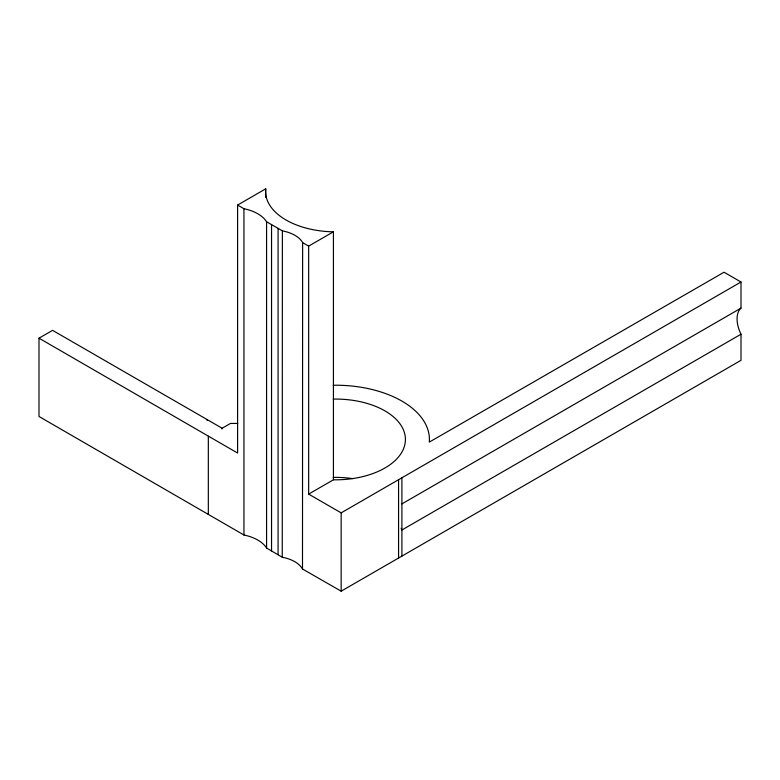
<?xml version="1.0" encoding="UTF-8"?>
<svg xmlns="http://www.w3.org/2000/svg" width="780" height="780" viewBox="0 0 780 780"><rect width="100%" height="100%" fill="white"/><g stroke="black" fill="none" stroke-linecap="round" stroke-linejoin="round"><path stroke-width="1.17" d="M333.187 385.232A93.922 54.22 0 0 1 429.302 442.104L724.045 272.22L741 282.009L741 308.119A25.72 14.849 60 0 0 741 334.22L741 360.321L341.152 591.182L302.494 568.99A31.453 18.155 0 0 0 282.253 557.242L282.38 230.87L266.575 221.744A37.498 21.645 0 0 0 243.945 208.708L237.598 205.052L237.598 453.043L39 338.179L52.582 330.349L222.144 428.249L230.49 423.433L237.734 423.433M302.494 568.99L302.63 242.619A31.453 18.155 0 0 0 282.38 230.87M237.598 205.052L265.726 188.819L265.648 189.482A69.937 40.375 0 0 0 332.065 231.787L333.43 231.806L333.43 479.788L308.656 494.101L341.152 512.87L341.152 591.182M207.1 420.43L207.324 419.718M221.92 428.971L222.144 428.249M341.152 512.87L741 282.009M308.656 494.101L308.656 246.119L333.43 231.806M401.905 503.89L741 308.119M741 334.22L401.905 529.99A25.72 14.849 60 0 1 401.105 528.265M333.43 479.788L335.498 479.817A69.937 40.375 0 0 0 368.462 475.049L371.446 474.074A69.937 40.375 0 0 0 402.577 428.035A69.937 40.375 0 0 0 333.206 399.087M39 338.179L39 416.481L243.945 535.002A37.498 21.645 0 0 1 266.575 548.038L282.253 557.242M302.63 242.619L308.656 246.119M401.905 477.789L401.905 556.101M398.57 479.622L398.57 557.934M278.08 228.374L278.08 554.668M271.547 224.611L271.547 550.904M266.575 221.744L266.575 548.038M265.726 188.819L265.726 197.33M243.945 208.708L243.945 535.002M208.328 436.186L208.328 514.498M333.206 477.399A69.937 40.375 0 0 1 352.492 478.589"/></g></svg>
